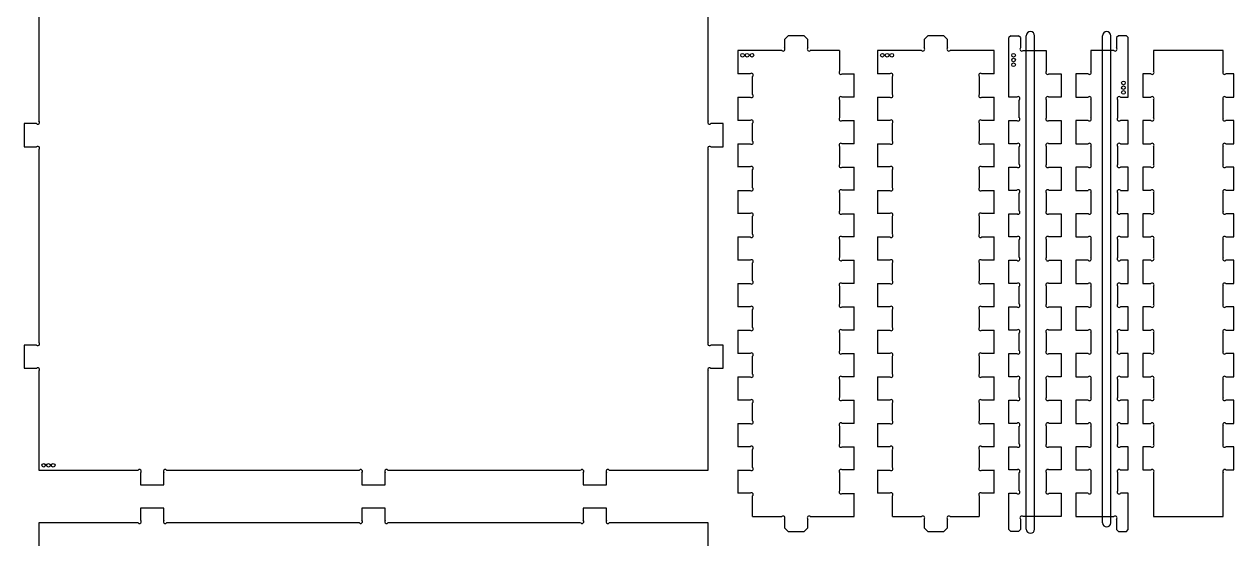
# Model space of a CAD drawing. Header units: inches. Extents: x 6 to 175, y 10 to 382.
# Drawn here: x 6.4 to 169.9, y 174.7 to 244.2 of the extents above; entities that cross this region are included whole.
import ezdxf

# ---------------------------------------------------------------- set-up
doc = ezdxf.new("R2010")
doc.units = ezdxf.units.IN
doc.header["$LTSCALE"] = 8
doc.header["$MEASUREMENT"] = 0
doc.layers.add('FORMAT', color=7, linetype='Continuous')

msp = doc.modelspace()

# ---------------------------------------------------------------- linework, layer by layer
at = {"color": 7, "linetype": 'Continuous', "lineweight": 25}
for p, q in [((8.36, 257.18), (8.36, 231.11)), ((98.85, 231.11), (98.85, 257.18)), ((109.65, 242.64), (109.15, 242.14)), ((109.15, 242.14), (109.15, 240.99)), ((111.8, 242.64), (109.65, 242.64)), ((112.3, 242.14), (111.8, 242.64)), ((112.3, 240.99), (112.3, 242.14)), ((128.55, 242.64), (128.05, 242.14)), ((128.05, 242.14), (128.05, 240.99)), ((130.7, 242.64), (128.55, 242.64)), ((131.2, 242.14), (130.7, 242.64)), ((131.2, 240.99), (131.2, 242.14)), ((139.75, 242.64), (139.5, 242.39)), ((139.5, 234.34), (139.5, 242.39)), ((139.75, 242.64), (140.82, 242.64)), ((141.07, 242.39), (140.82, 242.64)), ((141.07, 242.39), (141.07, 240.99)), ((154.31, 242.64), (154.06, 242.39)), ((154.06, 242.39), (154.06, 240.99)), ((155.38, 242.64), (154.31, 242.64)), ((155.63, 242.39), (155.38, 242.64)), ((155.63, 234.34), (155.63, 242.39)), ((102.85, 240.64), (102.85, 237.49)), ((108.8, 240.64), (102.85, 240.64)), ((116.6, 240.64), (112.65, 240.64)), ((116.6, 240.64), (116.6, 237.84)), ((121.75, 240.64), (121.75, 237.49)), ((127.7, 240.64), (121.75, 240.64)), ((137.5, 240.64), (131.55, 240.64)), ((137.5, 237.49), (137.5, 240.64)), ((141.43, 240.64), (144.56, 240.64)), ((144.56, 240.64), (144.56, 237.84)), ((150.56, 240.64), (150.56, 237.84)), ((153.7, 240.64), (150.56, 240.64)), ((159.05, 240.64), (159.05, 237.84)), ((168.49, 240.64), (159.05, 240.64)), ((168.49, 237.84), (168.49, 240.64)), ((102.86, 237.49), (102.85, 237.49)), ((102.86, 237.49), (102.86, 237.49)), ((104.5, 237.49), (102.86, 237.49)), ((116.95, 237.49), (118.6, 237.49)), ((118.6, 237.49), (118.6, 237.49)), ((118.6, 234.34), (118.6, 237.49)), ((118.6, 237.49), (118.6, 237.49)), ((121.75, 237.49), (121.75, 237.49)), ((121.75, 237.49), (121.75, 237.49)), ((123.4, 237.49), (121.75, 237.49)), ((137.49, 237.49), (135.85, 237.49)), ((137.5, 237.49), (137.49, 237.49)), ((137.49, 237.49), (137.49, 237.49)), ((144.92, 237.49), (146.56, 237.49)), ((146.56, 237.49), (146.56, 234.34)), ((148.56, 237.49), (148.56, 234.34)), ((150.21, 237.49), (148.56, 237.49)), ((157.63, 237.49), (157.63, 234.34)), ((158.7, 237.49), (157.63, 237.49)), ((169.91, 237.49), (168.84, 237.49)), ((169.91, 234.34), (169.91, 237.49)), ((104.85, 234.69), (104.85, 237.14)), ((123.75, 234.69), (123.75, 237.14)), ((135.5, 237.14), (135.5, 234.69)), ((102.85, 234.34), (102.86, 234.34)), ((102.85, 234.34), (102.85, 231.19)), ((102.86, 234.34), (102.86, 234.34)), ((102.86, 234.34), (104.5, 234.34)), ((116.6, 233.99), (116.6, 231.54)), ((118.6, 234.34), (116.95, 234.34)), ((118.6, 234.34), (118.6, 234.34)), ((118.6, 234.34), (118.6, 234.34)), ((121.75, 234.34), (121.75, 234.34)), ((121.75, 234.34), (123.4, 234.34)), ((121.75, 234.34), (121.75, 231.19)), ((121.75, 234.34), (121.75, 234.34)), ((135.85, 234.34), (137.49, 234.34)), ((137.49, 234.34), (137.49, 234.34)), ((137.49, 234.34), (137.5, 234.34)), ((137.5, 231.19), (137.5, 234.34)), ((140.56, 234.34), (139.5, 234.34)), ((140.91, 231.54), (140.91, 233.99)), ((144.56, 233.99), (144.56, 231.54)), ((146.56, 234.34), (144.92, 234.34)), ((148.56, 234.34), (150.21, 234.34)), ((150.56, 233.99), (150.56, 231.54)), ((154.22, 231.54), (154.22, 233.99)), ((154.57, 234.34), (155.63, 234.34)), ((157.63, 234.34), (158.7, 234.34)), ((159.05, 233.99), (159.05, 231.54)), ((168.49, 231.54), (168.49, 233.99)), ((168.84, 234.34), (169.91, 234.34)), ((6.36, 230.76), (6.36, 227.61)), ((8.01, 230.76), (6.36, 230.76)), ((100.85, 230.76), (99.21, 230.76)), ((100.85, 227.61), (100.85, 230.76)), ((102.86, 231.19), (102.85, 231.19)), ((104.5, 231.2), (102.86, 231.2)), ((102.86, 231.2), (102.86, 231.19)), ((104.85, 228.4), (104.85, 230.84)), ((116.95, 231.19), (118.6, 231.19)), ((118.6, 231.19), (118.6, 231.19)), ((118.6, 231.19), (118.6, 231.19)), ((118.6, 228.04), (118.6, 231.19)), ((123.4, 231.2), (121.75, 231.2)), ((121.75, 231.2), (121.75, 231.19)), ((121.75, 231.19), (121.75, 231.19)), ((123.75, 228.4), (123.75, 230.84)), ((135.5, 230.84), (135.5, 228.4)), ((137.49, 231.2), (135.85, 231.2)), ((137.49, 231.19), (137.49, 231.2)), ((137.5, 231.19), (137.49, 231.19)), ((139.5, 228.04), (139.5, 231.19)), ((139.5, 231.19), (140.56, 231.19)), ((144.92, 231.19), (146.56, 231.19)), ((146.56, 231.19), (146.56, 228.04)), ((148.56, 231.19), (148.56, 228.04)), ((150.21, 231.19), (148.56, 231.19)), ((155.63, 231.19), (154.57, 231.19)), ((155.63, 228.04), (155.63, 231.19)), ((157.63, 231.19), (157.63, 228.05)), ((158.7, 231.19), (157.63, 231.19)), ((169.91, 231.19), (168.84, 231.19)), ((169.91, 228.05), (169.91, 231.19)), ((6.36, 227.61), (8.01, 227.61)), ((99.21, 227.61), (100.85, 227.61)), ((102.85, 228.04), (102.86, 228.04)), ((102.85, 228.04), (102.85, 224.89)), ((102.86, 228.04), (102.86, 228.04)), ((102.86, 228.04), (104.5, 228.04)), ((116.6, 227.69), (116.6, 225.25)), ((118.6, 228.05), (116.95, 228.05)), ((118.6, 228.04), (118.6, 228.05)), ((118.6, 228.04), (118.6, 228.04)), ((121.75, 228.04), (121.75, 228.04)), ((121.75, 228.04), (121.75, 228.04)), ((121.75, 228.04), (123.4, 228.04)), ((121.75, 228.04), (121.75, 224.89)), ((135.85, 228.04), (137.49, 228.04)), ((137.49, 228.04), (137.49, 228.04)), ((137.49, 228.04), (137.5, 228.04)), ((137.5, 224.89), (137.5, 228.04)), ((140.56, 228.04), (139.5, 228.04)), ((140.91, 225.25), (140.91, 227.69)), ((144.56, 227.69), (144.56, 225.25)), ((146.56, 228.04), (144.92, 228.04)), ((148.56, 228.04), (150.21, 228.04)), ((150.56, 227.69), (150.56, 225.25)), ((154.22, 225.25), (154.22, 227.69)), ((154.57, 228.04), (155.63, 228.04)), ((157.63, 228.05), (158.7, 228.05)), ((159.05, 227.69), (159.05, 225.25)), ((168.49, 225.25), (168.49, 227.69)), ((168.84, 228.05), (169.91, 228.05)), ((8.36, 227.26), (8.36, 201.19)), ((98.85, 201.19), (98.85, 227.26)), ((102.86, 224.89), (102.85, 224.89)), ((104.5, 224.9), (102.86, 224.9)), ((102.86, 224.9), (102.86, 224.89)), ((104.85, 222.1), (104.85, 224.54)), ((116.95, 224.89), (118.6, 224.89)), ((118.6, 224.89), (118.6, 224.89)), ((118.6, 224.89), (118.6, 224.89)), ((118.6, 221.74), (118.6, 224.89)), ((123.4, 224.9), (121.75, 224.9)), ((121.75, 224.9), (121.75, 224.89)), ((121.75, 224.89), (121.75, 224.89)), ((123.75, 222.1), (123.75, 224.54)), ((135.5, 224.54), (135.5, 222.1)), ((137.49, 224.9), (135.85, 224.9)), ((137.49, 224.89), (137.49, 224.9)), ((137.5, 224.89), (137.49, 224.89)), ((139.5, 224.89), (140.56, 224.89)), ((139.5, 221.74), (139.5, 224.89)), ((144.92, 224.89), (146.56, 224.89)), ((146.56, 224.89), (146.56, 221.74)), ((148.56, 224.89), (148.56, 221.74)), ((150.21, 224.89), (148.56, 224.89)), ((155.63, 224.89), (154.57, 224.89)), ((155.63, 221.74), (155.63, 224.89)), ((158.7, 224.89), (157.63, 224.89)), ((157.63, 224.89), (157.63, 221.75)), ((169.91, 224.89), (168.84, 224.89)), ((169.91, 221.75), (169.91, 224.89)), ((102.85, 221.74), (102.86, 221.74)), ((102.85, 221.74), (102.85, 218.59)), ((102.86, 221.74), (102.86, 221.74)), ((102.86, 221.74), (104.5, 221.74)), ((116.6, 221.39), (116.6, 218.95)), ((118.6, 221.75), (116.95, 221.75)), ((118.6, 221.74), (118.6, 221.75)), ((118.6, 221.74), (118.6, 221.74)), ((121.75, 221.74), (121.75, 221.74)), ((121.75, 221.74), (123.4, 221.74)), ((121.75, 221.74), (121.75, 221.74)), ((121.75, 221.74), (121.75, 218.59)), ((135.85, 221.74), (137.49, 221.74)), ((137.49, 221.74), (137.49, 221.74)), ((137.49, 221.74), (137.5, 221.74)), ((137.5, 218.59), (137.5, 221.74)), ((140.56, 221.74), (139.5, 221.74)), ((140.91, 218.95), (140.91, 221.39)), ((144.56, 221.39), (144.56, 218.95)), ((146.56, 221.74), (144.92, 221.74)), ((148.56, 221.74), (150.21, 221.74)), ((150.56, 221.39), (150.56, 218.95)), ((154.22, 218.95), (154.22, 221.39)), ((154.57, 221.74), (155.63, 221.74)), ((157.63, 221.75), (158.7, 221.75)), ((159.05, 221.39), (159.05, 218.95)), ((168.49, 218.95), (168.49, 221.39)), ((168.84, 221.75), (169.91, 221.75)), ((102.86, 218.59), (102.85, 218.59)), ((104.5, 218.6), (102.86, 218.6)), ((102.86, 218.6), (102.86, 218.59)), ((104.85, 215.8), (104.85, 218.24)), ((116.95, 218.59), (118.6, 218.59)), ((118.6, 218.59), (118.6, 218.59)), ((118.6, 218.59), (118.6, 218.59)), ((118.6, 215.44), (118.6, 218.59)), ((123.4, 218.6), (121.75, 218.6)), ((121.75, 218.6), (121.75, 218.59)), ((121.75, 218.59), (121.75, 218.59)), ((123.75, 215.8), (123.75, 218.24)), ((135.5, 218.24), (135.5, 215.8)), ((137.49, 218.6), (135.85, 218.6)), ((137.49, 218.59), (137.49, 218.6)), ((137.5, 218.59), (137.49, 218.59)), ((139.5, 218.59), (140.56, 218.59)), ((139.5, 215.44), (139.5, 218.59)), ((144.92, 218.59), (146.56, 218.59)), ((146.56, 218.59), (146.56, 215.44)), ((148.56, 218.59), (148.56, 215.44)), ((150.21, 218.59), (148.56, 218.59)), ((155.63, 218.59), (154.57, 218.59)), ((155.63, 215.44), (155.63, 218.59)), ((157.63, 218.59), (157.63, 215.45)), ((158.7, 218.59), (157.63, 218.59)), ((169.91, 218.59), (168.84, 218.59)), ((169.91, 215.45), (169.91, 218.59)), ((102.85, 215.44), (102.86, 215.44)), ((102.85, 215.44), (102.85, 212.29)), ((102.86, 215.44), (102.86, 215.44)), ((102.86, 215.44), (104.5, 215.44)), ((116.6, 215.09), (116.6, 212.65)), ((118.6, 215.45), (116.95, 215.45)), ((118.6, 215.44), (118.6, 215.45)), ((118.6, 215.44), (118.6, 215.44)), ((121.75, 215.44), (121.75, 215.44)), ((121.75, 215.44), (123.4, 215.44)), ((121.75, 215.44), (121.75, 212.29)), ((121.75, 215.44), (121.75, 215.44)), ((135.85, 215.44), (137.49, 215.44)), ((137.49, 215.44), (137.49, 215.44)), ((137.49, 215.44), (137.5, 215.44)), ((137.5, 212.29), (137.5, 215.44)), ((140.56, 215.44), (139.5, 215.44)), ((140.91, 212.65), (140.91, 215.09)), ((144.56, 215.09), (144.56, 212.65)), ((146.56, 215.44), (144.92, 215.44)), ((148.56, 215.44), (150.21, 215.44)), ((150.56, 215.09), (150.56, 212.65)), ((154.22, 212.65), (154.22, 215.09)), ((154.57, 215.44), (155.63, 215.44)), ((157.63, 215.45), (158.7, 215.45)), ((159.05, 215.09), (159.05, 212.65)), ((168.49, 212.65), (168.49, 215.09)), ((168.84, 215.45), (169.91, 215.45)), ((102.86, 212.29), (102.85, 212.29)), ((102.86, 212.3), (102.86, 212.29)), ((104.5, 212.3), (102.86, 212.3)), ((104.85, 209.5), (104.85, 211.94)), ((116.95, 212.29), (118.6, 212.29)), ((118.6, 212.29), (118.6, 212.29)), ((118.6, 212.29), (118.6, 212.29)), ((118.6, 209.14), (118.6, 212.29)), ((123.4, 212.3), (121.75, 212.3)), ((121.75, 212.3), (121.75, 212.29)), ((121.75, 212.29), (121.75, 212.29)), ((123.75, 209.5), (123.75, 211.94)), ((135.5, 211.94), (135.5, 209.5)), ((137.49, 212.3), (135.85, 212.3)), ((137.49, 212.29), (137.49, 212.3)), ((137.5, 212.29), (137.49, 212.29)), ((139.5, 212.29), (140.56, 212.29)), ((139.5, 209.14), (139.5, 212.29)), ((144.92, 212.29), (146.56, 212.29)), ((146.56, 212.29), (146.56, 209.14)), ((148.56, 212.29), (148.56, 209.14)), ((150.21, 212.29), (148.56, 212.29)), ((155.63, 212.29), (154.57, 212.29)), ((155.63, 209.14), (155.63, 212.29)), ((157.63, 212.29), (157.63, 209.15)), ((158.7, 212.29), (157.63, 212.29)), ((169.91, 212.29), (168.84, 212.29)), ((169.91, 209.15), (169.91, 212.29)), ((102.85, 209.14), (102.86, 209.14)), ((102.85, 209.14), (102.85, 205.99)), ((102.86, 209.14), (102.86, 209.14)), ((102.86, 209.14), (104.5, 209.14)), ((116.6, 208.79), (116.6, 206.35)), ((118.6, 209.15), (116.95, 209.15)), ((118.6, 209.14), (118.6, 209.15)), ((118.6, 209.14), (118.6, 209.14)), ((121.75, 209.14), (121.75, 209.14)), ((121.75, 209.14), (121.75, 209.14)), ((121.75, 209.14), (123.4, 209.14)), ((121.75, 209.14), (121.75, 205.99)), ((135.85, 209.14), (137.49, 209.14)), ((137.49, 209.14), (137.49, 209.14)), ((137.49, 209.14), (137.5, 209.14)), ((137.5, 205.99), (137.5, 209.14)), ((140.56, 209.14), (139.5, 209.14)), ((140.91, 206.35), (140.91, 208.79)), ((144.56, 208.79), (144.56, 206.35)), ((146.56, 209.14), (144.92, 209.14)), ((148.56, 209.14), (150.21, 209.14)), ((150.56, 208.79), (150.56, 206.35)), ((154.22, 206.35), (154.22, 208.79)), ((154.57, 209.14), (155.63, 209.14)), ((157.63, 209.15), (158.7, 209.15)), ((159.05, 208.79), (159.05, 206.35)), ((168.49, 206.35), (168.49, 208.79)), ((168.84, 209.15), (169.91, 209.15)), ((102.86, 205.99), (102.85, 205.99)), ((104.5, 206), (102.86, 206)), ((102.86, 206), (102.86, 205.99)), ((104.85, 203.2), (104.85, 205.64)), ((116.95, 205.99), (118.6, 205.99)), ((118.6, 205.99), (118.6, 205.99)), ((118.6, 202.84), (118.6, 205.99)), ((118.6, 205.99), (118.6, 205.99)), ((123.4, 206), (121.75, 206)), ((121.75, 206), (121.75, 205.99)), ((121.75, 205.99), (121.75, 205.99)), ((123.75, 203.2), (123.75, 205.64)), ((135.5, 205.64), (135.5, 203.2)), ((137.49, 206), (135.85, 206)), ((137.49, 205.99), (137.49, 206)), ((137.5, 205.99), (137.49, 205.99)), ((139.5, 205.99), (140.56, 205.99)), ((139.5, 202.84), (139.5, 205.99)), ((144.92, 205.99), (146.56, 205.99)), ((146.56, 205.99), (146.56, 202.84)), ((150.21, 205.99), (148.56, 205.99)), ((148.56, 205.99), (148.56, 202.84)), ((155.63, 205.99), (154.57, 205.99)), ((155.63, 202.84), (155.63, 205.99)), ((157.63, 205.99), (157.63, 202.85)), ((158.7, 205.99), (157.63, 205.99)), ((169.91, 205.99), (168.84, 205.99)), ((169.91, 202.85), (169.91, 205.99)), ((102.85, 202.84), (102.85, 199.7)), ((102.85, 202.84), (102.86, 202.84)), ((102.86, 202.84), (104.5, 202.84)), ((102.86, 202.84), (102.86, 202.84)), ((118.6, 202.85), (116.95, 202.85)), ((118.6, 202.84), (118.6, 202.85)), ((118.6, 202.84), (118.6, 202.84)), ((121.75, 202.84), (121.75, 202.84)), ((121.75, 202.84), (121.75, 202.84)), ((121.75, 202.84), (123.4, 202.84)), ((121.75, 202.84), (121.75, 199.7)), ((135.85, 202.84), (137.49, 202.84)), ((137.49, 202.84), (137.49, 202.84)), ((137.49, 202.84), (137.5, 202.84)), ((137.5, 199.7), (137.5, 202.84)), ((140.56, 202.84), (139.5, 202.84)), ((146.56, 202.84), (144.92, 202.84)), ((148.56, 202.84), (150.21, 202.84)), ((154.57, 202.84), (155.63, 202.84)), ((157.63, 202.85), (158.7, 202.85)), ((168.84, 202.85), (169.91, 202.85)), ((116.6, 202.49), (116.6, 200.05)), ((140.91, 200.05), (140.91, 202.49)), ((144.56, 202.49), (144.56, 200.05)), ((150.56, 202.49), (150.56, 200.05)), ((154.22, 200.05), (154.22, 202.49)), ((159.05, 202.49), (159.05, 200.05)), ((168.49, 200.05), (168.49, 202.49)), ((6.36, 200.84), (6.36, 197.69)), ((8.01, 200.84), (6.36, 200.84)), ((100.85, 200.84), (99.21, 200.84)), ((100.85, 197.69), (100.85, 200.84)), ((102.86, 199.7), (102.85, 199.7)), ((102.86, 199.7), (102.86, 199.7)), ((104.5, 199.7), (102.86, 199.7)), ((116.95, 199.69), (118.6, 199.69)), ((118.6, 199.69), (118.6, 199.7)), ((118.6, 196.55), (118.6, 199.7)), ((118.6, 199.7), (118.6, 199.7)), ((123.4, 199.7), (121.75, 199.7)), ((121.75, 199.7), (121.75, 199.7)), ((121.75, 199.7), (121.75, 199.7)), ((137.49, 199.7), (135.85, 199.7)), ((137.5, 199.7), (137.49, 199.7)), ((137.49, 199.7), (137.49, 199.7)), ((139.5, 196.55), (139.5, 199.7)), ((139.5, 199.7), (140.56, 199.7)), ((144.92, 199.7), (146.56, 199.7)), ((146.56, 199.7), (146.56, 196.55)), ((148.56, 199.7), (148.56, 196.55)), ((150.21, 199.7), (148.56, 199.7)), ((155.63, 199.7), (154.57, 199.7)), ((155.63, 196.55), (155.63, 199.7)), ((158.7, 199.69), (157.63, 199.69)), ((157.63, 199.69), (157.63, 196.55)), ((169.91, 199.69), (168.84, 199.69)), ((169.91, 196.55), (169.91, 199.69)), ((104.85, 196.9), (104.85, 199.34)), ((123.75, 196.9), (123.75, 199.34)), ((135.5, 199.34), (135.5, 196.9)), ((6.36, 197.69), (8.01, 197.69)), ((8.36, 197.34), (8.36, 183.94)), ((98.85, 183.94), (98.85, 197.34)), ((99.21, 197.69), (100.85, 197.69)), ((102.85, 196.55), (102.86, 196.55)), ((102.85, 196.55), (102.85, 193.4)), ((102.86, 196.55), (102.86, 196.54)), ((102.86, 196.54), (104.5, 196.54)), ((118.6, 196.55), (116.95, 196.55)), ((118.6, 196.55), (118.6, 196.55)), ((118.6, 196.55), (118.6, 196.55)), ((121.75, 196.55), (121.75, 196.55)), ((121.75, 196.55), (121.75, 193.4)), ((121.75, 196.55), (121.75, 196.54)), ((121.75, 196.54), (123.4, 196.54)), ((135.85, 196.54), (137.49, 196.54)), ((137.49, 196.54), (137.49, 196.55)), ((137.49, 196.55), (137.5, 196.55)), ((137.5, 193.4), (137.5, 196.55)), ((140.56, 196.55), (139.5, 196.55)), ((146.56, 196.55), (144.92, 196.55)), ((148.56, 196.55), (150.21, 196.55)), ((154.57, 196.55), (155.63, 196.55)), ((157.63, 196.55), (158.7, 196.55)), ((168.84, 196.55), (169.91, 196.55)), ((116.6, 196.19), (116.6, 193.75)), ((140.91, 193.75), (140.91, 196.19)), ((144.56, 196.19), (144.56, 193.75)), ((150.56, 196.19), (150.56, 193.75)), ((154.22, 193.75), (154.22, 196.19)), ((159.05, 196.19), (159.05, 193.75)), ((168.49, 193.75), (168.49, 196.19)), ((102.86, 193.4), (102.85, 193.4)), ((104.5, 193.4), (102.86, 193.4)), ((102.86, 193.4), (102.86, 193.4)), ((104.85, 190.6), (104.85, 193.04)), ((116.95, 193.39), (118.6, 193.39)), ((118.6, 193.4), (118.6, 193.4)), ((118.6, 190.25), (118.6, 193.4)), ((118.6, 193.39), (118.6, 193.4)), ((123.4, 193.4), (121.75, 193.4)), ((121.75, 193.4), (121.75, 193.4)), ((121.75, 193.4), (121.75, 193.4)), ((123.75, 190.6), (123.75, 193.04)), ((135.5, 193.04), (135.5, 190.6)), ((137.49, 193.4), (135.85, 193.4)), ((137.5, 193.4), (137.49, 193.4)), ((137.49, 193.4), (137.49, 193.4)), ((139.5, 190.25), (139.5, 193.4)), ((139.5, 193.4), (140.56, 193.4)), ((144.92, 193.4), (146.56, 193.4)), ((146.56, 193.4), (146.56, 190.25)), ((148.56, 193.4), (148.56, 190.25)), ((150.21, 193.4), (148.56, 193.4)), ((155.63, 193.4), (154.57, 193.4)), ((155.63, 190.25), (155.63, 193.4)), ((157.63, 193.39), (157.63, 190.25)), ((158.7, 193.39), (157.63, 193.39)), ((169.91, 193.39), (168.84, 193.39)), ((169.91, 190.25), (169.91, 193.39)), ((102.85, 190.25), (102.86, 190.25)), ((102.85, 190.25), (102.85, 187.1)), ((102.86, 190.25), (102.86, 190.24)), ((102.86, 190.24), (104.5, 190.24)), ((116.6, 189.89), (116.6, 187.45)), ((118.6, 190.25), (116.95, 190.25)), ((118.6, 190.25), (118.6, 190.25)), ((118.6, 190.25), (118.6, 190.25)), ((121.75, 190.25), (121.75, 190.24)), ((121.75, 190.25), (121.75, 187.1)), ((121.75, 190.25), (121.75, 190.25)), ((121.75, 190.24), (123.4, 190.24)), ((135.85, 190.24), (137.49, 190.24)), ((137.49, 190.24), (137.49, 190.25)), ((137.49, 190.25), (137.5, 190.25)), ((137.5, 187.1), (137.5, 190.25)), ((140.56, 190.25), (139.5, 190.25)), ((140.91, 187.45), (140.91, 189.89)), ((144.56, 189.89), (144.56, 187.45)), ((146.56, 190.25), (144.92, 190.25)), ((148.56, 190.25), (150.21, 190.25)), ((150.56, 189.89), (150.56, 187.45)), ((154.22, 187.45), (154.22, 189.89)), ((154.57, 190.25), (155.63, 190.25)), ((157.63, 190.25), (158.7, 190.25)), ((159.05, 189.89), (159.05, 187.45)), ((168.49, 187.45), (168.49, 189.89)), ((168.84, 190.25), (169.91, 190.25)), ((102.86, 187.1), (102.85, 187.1)), ((102.86, 187.1), (102.86, 187.1)), ((104.5, 187.1), (102.86, 187.1)), ((104.85, 184.3), (104.85, 186.74)), ((116.95, 187.09), (118.6, 187.09)), ((118.6, 187.1), (118.6, 187.1)), ((118.6, 183.95), (118.6, 187.1)), ((118.6, 187.09), (118.6, 187.1)), ((121.75, 187.1), (121.75, 187.1)), ((121.75, 187.1), (121.75, 187.1)), ((123.4, 187.1), (121.75, 187.1)), ((123.75, 184.3), (123.75, 186.74)), ((135.5, 186.74), (135.5, 184.3)), ((137.49, 187.1), (135.85, 187.1)), ((137.49, 187.1), (137.49, 187.1)), ((137.5, 187.1), (137.49, 187.1)), ((139.5, 187.1), (140.56, 187.1)), ((139.5, 183.95), (139.5, 187.1)), ((144.92, 187.1), (146.56, 187.1)), ((146.56, 187.1), (146.56, 183.95)), ((148.56, 187.1), (148.56, 183.95)), ((150.21, 187.1), (148.56, 187.1)), ((155.63, 187.1), (154.57, 187.1)), ((155.63, 183.95), (155.63, 187.1)), ((157.63, 187.09), (157.63, 183.95)), ((158.7, 187.09), (157.63, 187.09)), ((169.91, 187.09), (168.84, 187.09)), ((169.91, 183.95), (169.91, 187.09)), ((8.36, 183.94), (21.76, 183.94)), ((22.11, 183.59), (22.11, 181.94)), ((25.26, 181.94), (25.26, 183.59)), ((25.62, 183.94), (51.68, 183.94)), ((52.03, 183.59), (52.03, 181.94)), ((55.18, 181.94), (55.18, 183.59)), ((55.54, 183.94), (81.6, 183.94)), ((81.95, 183.59), (81.95, 181.94)), ((85.1, 181.94), (85.1, 183.59)), ((85.46, 183.94), (98.85, 183.94)), ((102.85, 183.95), (102.86, 183.95)), ((102.85, 183.95), (102.85, 180.8)), ((102.86, 183.95), (102.86, 183.94)), ((102.86, 183.94), (104.5, 183.94)), ((116.6, 183.59), (116.6, 181.15)), ((118.6, 183.95), (116.95, 183.95)), ((118.6, 183.95), (118.6, 183.95)), ((118.6, 183.95), (118.6, 183.95)), ((121.75, 183.95), (121.75, 183.95)), ((121.75, 183.95), (121.75, 183.94)), ((121.75, 183.95), (121.75, 180.8)), ((121.75, 183.94), (123.4, 183.94)), ((135.85, 183.94), (137.49, 183.94)), ((137.49, 183.94), (137.49, 183.95)), ((137.49, 183.95), (137.5, 183.95)), ((137.5, 180.8), (137.5, 183.95)), ((140.56, 183.95), (139.5, 183.95)), ((140.91, 181.15), (140.91, 183.59)), ((144.56, 183.59), (144.56, 181.15)), ((146.56, 183.95), (144.92, 183.95)), ((148.56, 183.95), (150.21, 183.95)), ((150.56, 183.59), (150.56, 181.15)), ((154.22, 181.15), (154.22, 183.59)), ((154.57, 183.95), (155.63, 183.95)), ((157.63, 183.95), (158.69, 183.95)), ((159.05, 183.59), (159.05, 177.65)), ((168.49, 177.65), (168.49, 183.59)), ((168.85, 183.95), (169.91, 183.95)), ((22.11, 181.94), (25.26, 181.94)), ((52.03, 181.94), (55.18, 181.94)), ((81.95, 181.94), (85.1, 181.94)), ((102.86, 180.8), (102.85, 180.8)), ((104.5, 180.8), (102.86, 180.8)), ((102.86, 180.8), (102.86, 180.8)), ((104.85, 177.65), (104.85, 180.44)), ((116.95, 180.79), (118.6, 180.79)), ((118.6, 180.8), (118.6, 180.8)), ((118.6, 177.65), (118.6, 180.8)), ((118.6, 180.79), (118.6, 180.8)), ((121.75, 180.8), (121.75, 180.8)), ((123.4, 180.8), (121.75, 180.8)), ((121.75, 180.8), (121.75, 180.8)), ((123.75, 177.65), (123.75, 180.44)), ((135.5, 180.44), (135.5, 177.65)), ((137.49, 180.8), (135.85, 180.8)), ((137.49, 180.8), (137.49, 180.8)), ((137.5, 180.8), (137.49, 180.8)), ((139.5, 180.8), (140.56, 180.8)), ((139.5, 175.9), (139.5, 180.8)), ((144.92, 180.8), (146.56, 180.8)), ((146.56, 180.8), (146.56, 177.65)), ((148.56, 180.8), (148.56, 177.65)), ((150.21, 180.8), (148.56, 180.8)), ((155.63, 180.8), (154.57, 180.8)), ((155.63, 175.9), (155.63, 180.8)), ((104.85, 177.65), (108.8, 177.65)), ((109.15, 177.29), (109.15, 176.15)), ((112.3, 176.15), (112.3, 177.29)), ((112.65, 177.65), (118.6, 177.65)), ((123.75, 177.65), (127.7, 177.65)), ((128.05, 177.29), (128.05, 176.15)), ((131.2, 176.15), (131.2, 177.29)), ((131.55, 177.65), (135.5, 177.65)), ((141.07, 177.29), (141.07, 175.9)), ((146.56, 177.65), (141.43, 177.65)), ((148.56, 177.65), (153.7, 177.65)), ((154.06, 177.29), (154.06, 175.9)), ((159.05, 177.65), (168.49, 177.65)), ((109.15, 176.15), (109.65, 175.65)), ((109.65, 175.65), (111.8, 175.65)), ((111.8, 175.65), (112.3, 176.15)), ((128.05, 176.15), (128.55, 175.65)), ((128.55, 175.65), (130.7, 175.65)), ((130.7, 175.65), (131.2, 176.15)), ((139.5, 175.9), (139.75, 175.65)), ((140.82, 175.65), (139.75, 175.65)), ((140.82, 175.65), (141.07, 175.9)), ((154.06, 175.9), (154.31, 175.65)), ((154.31, 175.65), (155.38, 175.65)), ((155.38, 175.65), (155.63, 175.9))]:
    msp.add_line(p, q, dxfattribs=at)
at = {"color": 7, "linetype": 'Continuous'}
for p, q in [((141.85, 175.96), (141.85, 242.64)), ((142.97, 175.96), (142.97, 242.64)), ((152.16, 176.81), (152.16, 242.64)), ((153.28, 176.81), (153.28, 242.64))]:
    msp.add_line(p, q, dxfattribs=at)
at = {"color": 7, "linetype": 'Continuous', "lineweight": 25}
for centre in [(103.49, 240), (104.13, 240), (104.77, 240), (122.39, 240), (123.03, 240), (123.67, 240), (140.14, 240), (140.14, 239.36), (140.14, 238.72), (154.99, 236.26), (154.99, 235.62), (154.99, 234.98), (9, 184.58), (9.64, 184.58), (10.28, 184.58)]:
    msp.add_circle(centre, 0.25, dxfattribs=at)
at = {"color": 7, "linetype": 'Continuous'}
for centre, start, end in [((142.41, 242.64), 0, 180), ((152.72, 242.64), 0, 180), ((152.72, 176.81), 180, 0), ((142.41, 175.96), 180, 0)]:
    msp.add_arc(centre, 0.56, start, end, dxfattribs=at)
at = {"color": 7, "linetype": 'Continuous', "lineweight": 25}
for centre, start, end in [((108.97, 240.82), 225, 45), ((112.48, 240.82), 135, 315), ((127.87, 240.82), 225, 45), ((131.38, 240.82), 135, 315), ((141.25, 240.82), 135, 315), ((153.88, 240.82), 225, 45), ((104.68, 237.31), 315, 133.6884), ((116.78, 237.67), 135, 313.6884), ((123.57, 237.31), 315, 133.6884), ((135.67, 237.31), 46.3116, 225), ((144.74, 237.67), 135, 315), ((150.39, 237.67), 225, 45), ((158.87, 237.67), 226.3116, 45), ((168.67, 237.67), 135, 313.6884), ((104.68, 234.52), 226.3116, 45), ((116.78, 234.16), 46.3116, 225), ((123.57, 234.52), 226.3116, 45), ((135.67, 234.52), 135, 313.6884), ((140.74, 234.16), 315, 135), ((144.74, 234.16), 45, 225), ((150.39, 234.16), 315, 135), ((154.39, 234.16), 45, 225), ((158.87, 234.16), 315, 133.6884), ((168.67, 234.16), 46.3116, 225), ((8.19, 230.94), 224.7488, 45.2512), ((99.03, 230.94), 134.7488, 315.2512), ((104.68, 231.01), 315, 133.6884), ((116.78, 231.37), 135, 313.6884), ((123.57, 231.01), 315, 133.6884), ((135.67, 231.01), 46.3116, 225), ((140.74, 231.37), 225, 45), ((144.74, 231.37), 135, 315), ((150.39, 231.37), 225, 45), ((154.39, 231.37), 135, 315), ((158.87, 231.37), 226.3116, 45), ((168.67, 231.37), 135, 313.6884), ((8.19, 227.43), 314.7488, 135.2512), ((99.03, 227.43), 44.7488, 225.2512), ((104.68, 228.22), 226.3116, 45), ((116.78, 227.86), 46.3116, 225), ((123.57, 228.22), 226.3116, 45), ((135.67, 228.22), 135, 313.6884), ((140.74, 227.86), 315, 135), ((144.74, 227.86), 45, 225), ((150.39, 227.86), 315, 135), ((154.39, 227.86), 45, 225), ((158.87, 227.86), 315, 133.6884), ((168.67, 227.86), 46.3116, 225), ((104.68, 224.72), 315, 133.6884), ((116.78, 225.07), 135, 313.6884), ((123.57, 224.72), 315, 133.6884), ((135.67, 224.72), 46.3116, 225), ((140.74, 225.07), 225, 45), ((144.74, 225.07), 135, 315), ((150.39, 225.07), 225, 45), ((154.39, 225.07), 135, 315), ((158.87, 225.07), 226.3116, 45), ((168.67, 225.07), 135, 313.6884), ((104.68, 221.92), 226.3116, 45), ((116.78, 221.57), 46.3116, 225), ((123.57, 221.92), 226.3116, 45), ((135.67, 221.92), 135, 313.6884), ((140.74, 221.57), 315, 135), ((144.74, 221.57), 45, 225), ((150.39, 221.57), 315, 135), ((154.39, 221.57), 45, 225), ((158.87, 221.57), 315, 133.6884), ((168.67, 221.57), 46.3116, 225), ((104.68, 218.42), 315, 133.6884), ((116.78, 218.77), 135, 313.6884), ((123.57, 218.42), 315, 133.6884), ((135.67, 218.42), 46.3116, 225), ((140.74, 218.77), 225, 45), ((144.74, 218.77), 135, 315), ((150.39, 218.77), 225, 45), ((154.39, 218.77), 135, 315), ((158.87, 218.77), 226.3116, 45), ((168.67, 218.77), 135, 313.6884), ((104.68, 215.62), 226.3116, 45), ((116.78, 215.27), 46.3116, 225), ((123.57, 215.62), 226.3116, 45), ((135.67, 215.62), 135, 313.6884), ((140.74, 215.27), 315, 135), ((144.74, 215.27), 45, 225), ((150.39, 215.27), 315, 135), ((154.39, 215.27), 45, 225), ((158.87, 215.27), 315, 133.6884), ((168.67, 215.27), 46.3116, 225), ((116.78, 212.47), 135, 313.6884), ((140.74, 212.47), 225, 45), ((144.74, 212.47), 135, 315), ((150.39, 212.47), 225, 45), ((154.39, 212.47), 135, 315), ((158.87, 212.47), 226.3116, 45), ((168.67, 212.47), 135, 313.6884), ((104.68, 212.12), 315, 133.6884), ((123.57, 212.12), 315, 133.6884), ((135.67, 212.12), 46.3116, 225), ((104.68, 209.32), 226.3116, 45), ((123.57, 209.32), 226.3116, 45), ((135.67, 209.32), 135, 313.6884), ((116.78, 208.97), 46.3116, 225), ((140.74, 208.97), 315, 135), ((144.74, 208.97), 45, 225), ((150.39, 208.97), 315, 135), ((154.39, 208.97), 45, 225), ((158.87, 208.97), 315, 133.6884), ((168.67, 208.97), 46.3116, 225), ((104.68, 205.82), 315, 133.6884), ((116.78, 206.17), 135, 313.6884), ((123.57, 205.82), 315, 133.6884), ((135.67, 205.82), 46.3116, 225), ((140.74, 206.17), 225, 45), ((144.74, 206.17), 135, 315), ((150.39, 206.17), 225, 45), ((154.39, 206.17), 135, 315), ((158.87, 206.17), 226.3116, 45), ((168.67, 206.17), 135, 313.6884), ((104.68, 203.02), 226.3116, 45), ((116.78, 202.67), 46.3116, 225), ((123.57, 203.02), 226.3116, 45), ((135.67, 203.02), 135, 313.6884), ((140.74, 202.67), 315, 135), ((144.74, 202.67), 45, 225), ((150.39, 202.67), 315, 135), ((154.39, 202.67), 45, 225), ((158.87, 202.67), 315, 133.6884), ((168.67, 202.67), 46.3116, 225), ((8.19, 201.01), 224.7488, 45.2512), ((99.03, 201.01), 134.7488, 315.2512), ((104.68, 199.52), 315, 133.6884), ((116.78, 199.87), 135, 313.6884), ((123.57, 199.52), 315, 133.6884), ((135.67, 199.52), 46.3116, 225), ((140.74, 199.87), 225, 45), ((144.74, 199.87), 135, 315), ((150.39, 199.87), 225, 45), ((154.39, 199.87), 135, 315), ((158.87, 199.87), 226.3116, 45), ((168.67, 199.87), 135, 313.6884), ((8.19, 197.51), 314.7488, 135.2512), ((99.03, 197.51), 44.7488, 225.2512), ((104.68, 196.72), 226.3116, 45), ((116.78, 196.37), 46.3116, 225), ((123.57, 196.72), 226.3116, 45), ((135.67, 196.72), 135, 313.6884), ((140.74, 196.37), 315, 135), ((144.74, 196.37), 45, 225), ((150.39, 196.37), 315, 135), ((154.39, 196.37), 45, 225), ((158.87, 196.37), 315, 133.6884), ((168.67, 196.37), 46.3116, 225), ((104.68, 193.22), 315, 133.6884), ((116.78, 193.57), 135, 313.6884), ((123.57, 193.22), 315, 133.6884), ((135.67, 193.22), 46.3116, 225), ((140.74, 193.57), 225, 45), ((144.74, 193.57), 135, 315), ((150.39, 193.57), 225, 45), ((154.39, 193.57), 135, 315), ((158.87, 193.57), 226.3116, 45), ((168.67, 193.57), 135, 313.6884), ((104.68, 190.42), 226.3116, 45), ((116.78, 190.07), 46.3116, 225), ((123.57, 190.42), 226.3116, 45), ((135.67, 190.42), 135, 313.6884), ((140.74, 190.07), 315, 135), ((144.74, 190.07), 45, 225), ((150.39, 190.07), 315, 135), ((154.39, 190.07), 45, 225), ((158.87, 190.07), 315, 133.6884), ((168.67, 190.07), 46.3116, 225), ((104.68, 186.92), 315, 133.6884), ((116.78, 187.27), 135, 313.6884), ((123.57, 186.92), 315, 133.6884), ((135.67, 186.92), 46.3116, 225), ((140.74, 187.27), 225, 45), ((144.74, 187.27), 135, 315), ((150.39, 187.27), 225, 45), ((154.39, 187.27), 135, 315), ((158.87, 187.27), 226.3116, 45), ((168.67, 187.27), 135, 313.6884), ((21.94, 183.76), 314.7488, 135.2512), ((25.44, 183.76), 44.7488, 225.2512), ((51.86, 183.76), 314.7488, 135.2512), ((55.36, 183.76), 44.7488, 225.2512), ((81.78, 183.76), 314.7488, 135.2512), ((85.28, 183.76), 44.7488, 225.2512), ((104.68, 184.12), 226.3116, 45), ((116.78, 183.77), 46.3116, 225), ((123.57, 184.12), 226.3116, 45), ((135.67, 184.12), 135, 313.6884), ((140.74, 183.77), 315, 135), ((144.74, 183.77), 45, 225), ((150.39, 183.77), 315, 135), ((154.39, 183.77), 45, 225), ((158.87, 183.77), 315, 135), ((168.67, 183.77), 45, 225), ((104.68, 180.62), 315, 133.6884), ((116.78, 180.97), 135, 313.6884), ((123.57, 180.62), 315, 133.6884), ((135.67, 180.62), 46.3116, 225), ((140.74, 180.97), 225, 45), ((144.74, 180.97), 135, 315), ((150.39, 180.97), 225, 45), ((154.39, 180.97), 135, 315), ((108.97, 177.47), 315, 135), ((112.48, 177.47), 45, 225), ((127.87, 177.47), 315, 135), ((131.38, 177.47), 45, 225), ((141.25, 177.47), 45, 225), ((153.88, 177.47), 315, 135)]:
    msp.add_arc(centre, 0.25, start, end, dxfattribs=at)
at = {"layer": 'FORMAT', "linetype": 'Continuous', "lineweight": 25}
for p, q in [((25.26, 178.79), (22.11, 178.79)), ((22.11, 178.79), (22.11, 177.14)), ((25.26, 177.14), (25.26, 178.79)), ((55.18, 178.79), (52.03, 178.79)), ((52.03, 178.79), (52.03, 177.14)), ((55.18, 177.14), (55.18, 178.79)), ((85.1, 178.79), (81.95, 178.79)), ((81.95, 178.79), (81.95, 177.14)), ((85.1, 177.14), (85.1, 178.79)), ((8.36, 176.79), (8.36, 163.4)), ((21.76, 176.79), (8.36, 176.79)), ((51.68, 176.79), (25.62, 176.79)), ((81.6, 176.79), (55.54, 176.79)), ((98.85, 176.79), (85.46, 176.79)), ((98.85, 163.4), (98.85, 176.79))]:
    msp.add_line(p, q, dxfattribs=at)
for centre, start, end in [((21.94, 176.97), 224.7488, 45.2512), ((25.44, 176.97), 134.7488, 315.2512), ((51.86, 176.97), 224.7488, 45.2512), ((55.36, 176.97), 134.7488, 315.2512), ((81.78, 176.97), 224.7488, 45.2512), ((85.28, 176.97), 134.7488, 315.2512)]:
    msp.add_arc(centre, 0.25, start, end, dxfattribs=at)

doc.saveas('drawing.dxf')
